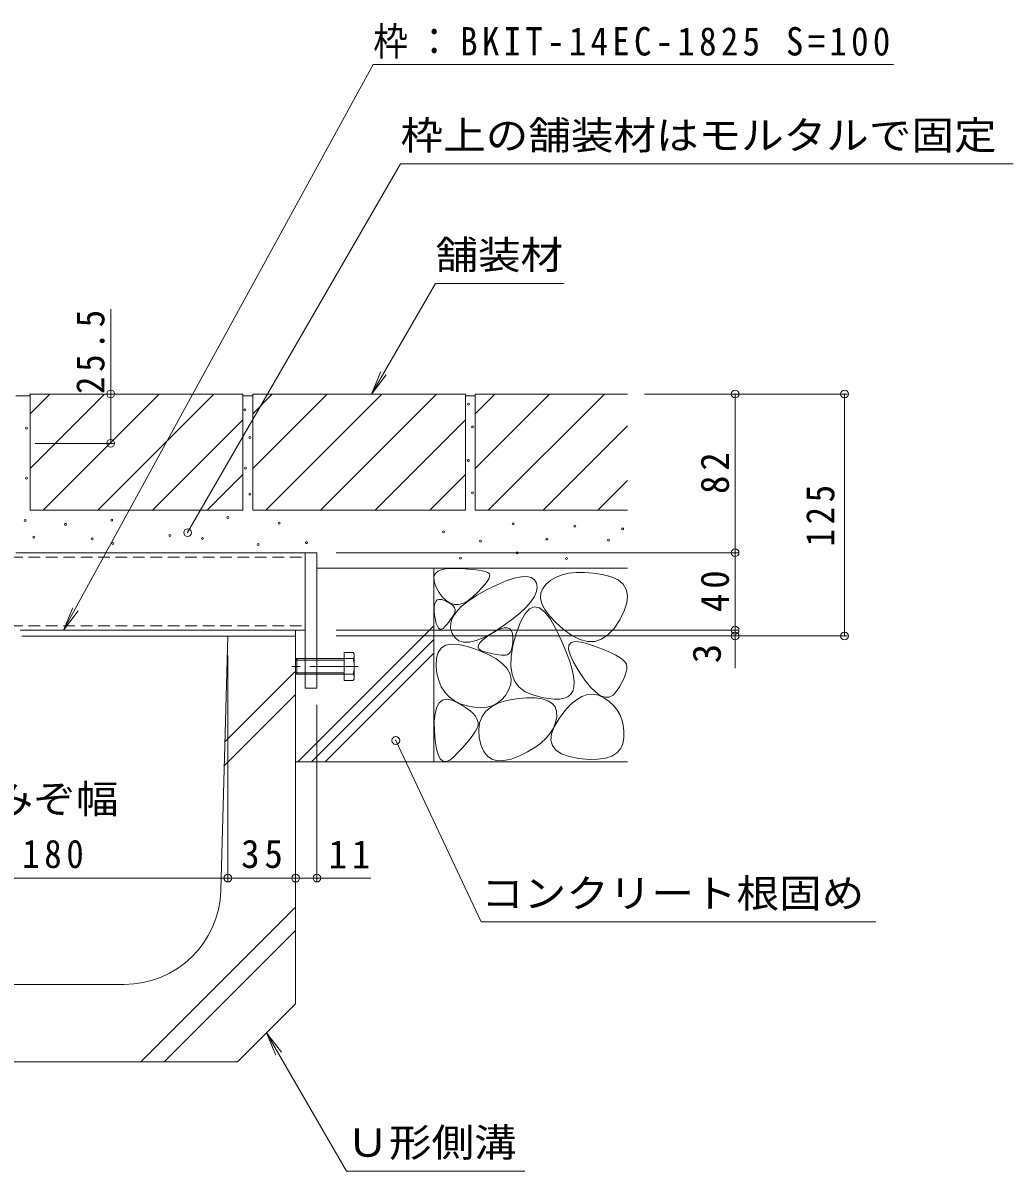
# Model space of a CAD drawing. Units: millimetres at full size, sheet at 1:5; some dimension numbers follow another scale. Extents: x -1456 to 1950, y -1351 to 1333.
# Drawn here: x 880 to 1391, y -1006 to -413 of the extents above; entities that cross this region are included whole.
import ezdxf
from ezdxf.enums import TextEntityAlignment as Align

# ---------------------------------------------------------------- set-up
doc = ezdxf.new("R2010")
doc.units = ezdxf.units.MM
doc.header["$LTSCALE"] = 5
doc.header["$PDMODE"] = 32
doc.header["$PDSIZE"] = 4
doc.linetypes.add('CHAIN1', pattern=[8, 5, -1, 1, -1])
doc.linetypes.add('DASHED1', pattern=[1.8, 1.2, -0.6])
for name, color, linetype, lineweight in [('E-3_寸法', 4, 'Continuous', 5), ('E-4_文字', 7, 'Continuous', 5), ('E-5_建具', 7, 'Continuous', 5), ('E-8_ハッチ', 7, 'Continuous', 5), ('E-9_記号', 2, 'Continuous', 5), ('E-B_衛生陶器', 134, 'Continuous', 5), ('E-E_見え係り', 7, 'Continuous', 5), ('E-F_断熱材', 6, 'Continuous', 5)]:
    doc.layers.add(name, color=color, linetype=linetype, lineweight=lineweight)
doc.styles.add('ＭＳ ゴシック', font='')
doc.styles.get('ＭＳ ゴシック').set_extended_font_data('MS Gothic')

msp = doc.modelspace()

# ---------------------------------------------------------------- linework, layer by layer
at = {"layer": 'E-3_寸法'}
msp.add_line((879.346, -729.475), (1020.834, -729.475), dxfattribs=at)
msp.add_lwpolyline([(878.596, -726.475), (1020.834, -726.475), (1020.834, -729.475)], dxfattribs=at)
at = {"layer": 'E-4_文字'}
for p, q in [((925.295, -604.457), (925.295, -560.707)), ((926.795, -604.457), (883.346, -604.457)), ((925.295, -629.957), (925.295, -604.457)), ((1305.907, -604.457), (1201.04, -604.457)), ((1247.897, -686.457), (1247.897, -604.457)), ((1304.407, -604.457), (1304.407, -729.457)), ((926.795, -629.957), (886.346, -629.957)), ((1249.397, -686.457), (1041.846, -686.457)), ((1074.283, -686.457), (1043.846, -686.457)), ((1247.897, -726.457), (1247.897, -686.457)), ((1249.397, -726.457), (1041.846, -726.457)), ((1305.907, -729.457), (1041.846, -729.457)), ((1247.897, -729.457), (1247.897, -726.457)), ((1247.897, -729.457), (1247.897, -746.036)), ((985.834, -856.051), (985.834, -739.457)), ((1020.834, -856.051), (1020.834, -764.957)), ((1031.834, -856.051), (1031.834, -764.957)), ((805.834, -854.551), (985.834, -854.551)), ((985.834, -854.551), (1020.834, -854.551)), ((1020.834, -854.551), (1031.834, -854.551)), ((1031.834, -854.551), (1059.724, -854.551))]:
    msp.add_line(p, q, dxfattribs=at)
for p in [(925.295, -604.457), (1247.897, -604.457), (1304.407, -604.457), (925.295, -629.957), (1247.897, -686.457), (1247.897, -726.457), (1247.897, -729.457), (1304.407, -729.457), (985.834, -854.551), (1020.834, -854.551), (1031.834, -854.551)]:
    msp.add_point(p, dxfattribs=at)
at = {"layer": 'E-5_建具'}
for p, q in [((965.025, -676.076), (1075.042, -485.522)), ((1075.042, -485.522), (1391.48, -485.522)), ((1060.071, -604.457), (1093.077, -547.289)), ((1093.077, -547.289), (1159.653, -547.289)), ((1060.071, -604.457), (1064.854, -592.909)), ((1060.071, -604.457), (1067.68, -594.54)), ((900.886, -726.42), (905.67, -714.871)), ((900.886, -726.42), (908.496, -716.503)), ((1072.594, -783.453), (1116.674, -877.122)), ((1116.674, -877.122), (1320.565, -877.122)), ((1005.846, -934.475), (1047.065, -1005.868)), ((1005.846, -934.475), (1010.629, -946.024)), ((1005.846, -934.475), (1013.455, -944.392)), ((1047.065, -1005.868), (1139.191, -1005.868))]:
    msp.add_line(p, q, dxfattribs=at)
msp.add_lwpolyline([(900.886, -726.42), (1060.911, -434.173), (1329.661, -434.173)], dxfattribs=at)
for p in [(965.025, -676.076), (1072.594, -783.453)]:
    msp.add_point(p, dxfattribs=at)
at = {"layer": 'E-8_ハッチ'}
for p, q in [((1031.846, -686.475), (1025.846, -686.475)), ((1025.846, -686.475), (1025.846, -756.475))]:
    msp.add_line(p, q, dxfattribs=at)
msp.add_lwpolyline([(1025.846, -756.475), (1031.846, -756.475), (1031.846, -686.475)], dxfattribs=at)
at = {"layer": 'E-9_記号'}
for p, q in [((1021.546, -741.175), (1020.846, -741.875)), ((1021.546, -741.175), (1021.546, -749.175)), ((1025.846, -741.175), (1021.546, -741.175)), ((1050.546, -741.175), (1031.846, -741.175)), ((1045.846, -737.975), (1045.846, -752.375)), ((1050.546, -737.975), (1045.846, -737.975)), ((1051.146, -751.039), (1051.146, -739.839)), ((1020.846, -741.875), (1020.846, -748.475)), ((1025.846, -741.875), (1020.846, -741.875)), ((1045.846, -741.875), (1031.846, -741.875)), ((1020.846, -748.475), (1021.546, -749.175)), ((1020.846, -748.475), (1025.846, -748.475)), ((1021.546, -749.175), (1025.846, -749.175)), ((1031.846, -748.475), (1045.846, -748.475)), ((1031.846, -749.175), (1050.546, -749.175)), ((1045.846, -752.375), (1050.546, -752.375))]:
    msp.add_line(p, q, dxfattribs=at)
at = {"layer": 'E-9_記号', "linetype": 'DASHED1'}
for p, q in [((1025.846, -741.175), (1031.846, -741.175)), ((1025.846, -741.875), (1031.846, -741.875)), ((1025.846, -748.475), (1031.846, -748.475)), ((1025.846, -749.175), (1031.846, -749.175))]:
    msp.add_line(p, q, dxfattribs=at)
at = {"layer": 'E-9_記号', "linetype": 'CHAIN1'}
msp.add_line((1053.146, -745.175), (1018.846, -745.175), dxfattribs=at)
at = {"layer": 'E-9_記号'}
for centre, radius, start, end in [((1048.77, -739.575), 2.39, 317.9749, 42.0251), ((1037.738, -745.175), 13.418, 342.65606, 17.34394), ((1048.77, -750.775), 2.39, 317.9749, 42.0251)]:
    msp.add_arc(centre, radius, start, end, dxfattribs=at)
at = {"layer": 'E-B_衛生陶器'}
for p, q in [((876.346, -686.475), (1025.846, -686.475)), ((1025.846, -686.475), (1025.846, -726.475)), ((878.596, -726.475), (1025.846, -726.475))]:
    msp.add_line(p, q, dxfattribs=at)
at = {"layer": 'E-B_衛生陶器', "linetype": 'DASHED1'}
for p, q in [((765.846, -688.775), (1025.846, -688.775)), ((765.846, -724.175), (1025.846, -724.175))]:
    msp.add_line(p, q, dxfattribs=at)
at = {"layer": 'E-E_見え係り', "color": 2}
for p, q in [((883.646, -642.907), (922.095, -604.457)), ((993.646, -604.475), (883.646, -604.475)), ((883.646, -614.622), (893.793, -604.475)), ((883.646, -604.475), (883.646, -664.475)), ((950.361, -604.475), (890.361, -664.475)), ((918.646, -664.475), (978.646, -604.475)), ((993.646, -604.475), (993.646, -664.475)), ((1108.646, -604.475), (998.646, -604.475)), ((998.646, -614.622), (1008.793, -604.475)), ((1037.077, -604.475), (998.646, -642.907)), ((998.646, -604.475), (998.646, -664.475)), ((1065.361, -604.475), (1005.361, -664.475)), ((1033.646, -664.475), (1093.646, -604.475)), ((1108.646, -604.475), (1108.646, -664.475)), ((1113.646, -614.622), (1123.793, -604.475)), ((1113.646, -604.475), (1113.646, -664.475)), ((1192.246, -604.475), (1113.646, -604.475)), ((1113.646, -642.907), (1152.077, -604.475)), ((1180.361, -604.475), (1120.361, -664.475)), ((883.646, -605.475), (876.346, -605.475)), ((993.646, -605.475), (998.646, -605.475)), ((1108.646, -605.475), (1113.646, -605.475)), ((946.93, -664.475), (993.646, -617.759)), ((1061.93, -664.475), (1108.646, -617.759)), ((1192.246, -620.875), (1148.646, -664.475)), ((975.214, -664.475), (993.646, -646.044)), ((1090.214, -664.475), (1108.646, -646.044)), ((1192.246, -649.159), (1176.93, -664.475)), ((993.646, -664.475), (883.646, -664.475)), ((1108.646, -664.475), (998.646, -664.475)), ((1113.646, -664.475), (1192.246, -664.475)), ((1031.846, -694.475), (1192.246, -694.475)), ((1092.246, -694.475), (1092.246, -794.475)), ((1022.009, -794.475), (1092.246, -724.239)), ((1029.08, -794.475), (1092.246, -731.31)), ((1036.151, -794.475), (1092.246, -738.381)), ((1020.834, -794.475), (1192.246, -794.475))]:
    msp.add_line(p, q, dxfattribs=at)
for points in [[(1120.767, -697.173), (1121.092, -697.84), (1121.029, -698.741), (1120.578, -699.876), (1119.74, -701.244), (1118.514, -702.846), (1116.901, -704.681), (1114.9, -706.75), (1112.511, -709.053), (1109.973, -711.128), (1107.522, -712.517), (1105.158, -713.218), (1102.883, -713.232), (1100.694, -712.559), (1098.594, -711.199), (1096.581, -709.152), (1094.655, -706.417), (1093.138, -703.539), (1092.349, -701.058), (1092.288, -698.976), (1092.956, -697.291), (1094.352, -696.006), (1096.477, -695.118), (1099.33, -694.629), (1102.911, -694.537), (1106.643, -694.673), (1109.946, -694.864), (1112.82, -695.111), (1115.267, -695.412), (1117.284, -695.769), (1118.874, -696.182), (1120.035, -696.65)], [(1145.298, -702.091), (1145.691, -704.216), (1145.337, -706.537), (1144.233, -709.052), (1142.382, -711.763), (1139.781, -714.668), (1136.433, -717.769), (1132.335, -721.064), (1127.49, -724.555), (1122.519, -727.75), (1118.049, -730.159), (1114.077, -731.782), (1110.606, -732.619), (1107.633, -732.67), (1105.161, -731.935), (1103.187, -730.414), (1101.714, -728.107), (1100.921, -725.393), (1100.991, -722.653), (1101.923, -719.885), (1103.718, -717.091), (1106.375, -714.269), (1109.895, -711.421), (1114.277, -708.545), (1119.522, -705.643), (1124.891, -703.036), (1129.647, -701.047), (1133.789, -699.676), (1137.318, -698.923), (1140.233, -698.788), (1142.535, -699.271), (1144.223, -700.372)], [(1159.218, -726.091), (1163.556, -729.258), (1167.693, -731.344), (1171.626, -732.348), (1175.358, -732.271), (1178.886, -731.112), (1182.213, -728.872), (1185.336, -725.55), (1188.258, -721.147), (1190.586, -716.454), (1191.933, -712.264), (1192.296, -708.576), (1191.678, -705.391), (1190.076, -702.708), (1187.493, -700.528), (1183.926, -698.85), (1179.378, -697.675), (1174.514, -696.944), (1170.003, -696.598), (1165.844, -696.638), (1162.038, -697.063), (1158.584, -697.874), (1155.483, -699.07), (1152.734, -700.652), (1150.338, -702.619), (1148.534, -704.876), (1147.563, -707.326), (1147.424, -709.97), (1148.118, -712.807), (1149.644, -715.838), (1152.003, -719.062), (1155.194, -722.48)], [(1103.154, -717.088), (1102.798, -717.849), (1102.36, -718.662), (1101.839, -719.526), (1101.235, -720.44), (1100.549, -721.406), (1099.78, -722.423), (1098.927, -723.492), (1097.993, -724.611), (1097.055, -725.521), (1096.195, -725.96), (1095.413, -725.928), (1094.707, -725.426), (1094.079, -724.452), (1093.529, -723.009), (1093.056, -721.094), (1092.66, -718.709), (1092.428, -716.298), (1092.447, -714.308), (1092.716, -712.737), (1093.236, -711.587), (1094.006, -710.856), (1095.027, -710.546), (1096.299, -710.656), (1097.821, -711.186), (1099.345, -711.925), (1100.625, -712.664), (1101.659, -713.403), (1102.448, -714.141), (1102.993, -714.878), (1103.291, -715.615), (1103.345, -716.352)], [(1164.026, -757.947), (1164.648, -755.843), (1164.785, -753.207), (1164.438, -750.036), (1163.606, -746.331), (1162.29, -742.092), (1160.489, -737.319), (1158.204, -732.012), (1155.434, -726.171), (1152.476, -720.857), (1149.626, -717.132), (1146.884, -714.995), (1144.25, -714.447), (1141.724, -715.487), (1139.306, -718.116), (1136.996, -722.333), (1134.794, -728.139), (1133.049, -734.41), (1132.109, -740.025), (1131.975, -744.982), (1132.646, -749.283), (1134.123, -752.926), (1136.405, -755.913), (1139.493, -758.242), (1143.386, -759.914), (1147.467, -761.06), (1151.12, -761.808), (1154.343, -762.158), (1157.138, -762.111), (1159.503, -761.666), (1161.44, -760.824), (1162.947, -759.584)], [(1129.222, -739.38), (1128.172, -739.38), (1127.02, -739.312), (1125.766, -739.178), (1124.411, -738.978), (1122.954, -738.71), (1121.395, -738.376), (1119.735, -737.975), (1117.973, -737.508), (1116.447, -736.926), (1115.495, -736.184), (1115.118, -735.28), (1115.314, -734.216), (1116.085, -732.99), (1117.43, -731.604), (1119.349, -730.057), (1121.842, -728.348), (1124.451, -726.812), (1126.716, -725.782), (1128.637, -725.257), (1130.215, -725.239), (1131.449, -725.725), (1132.34, -726.718), (1132.888, -728.216), (1133.091, -730.221), (1133.059, -732.339), (1132.898, -734.179), (1132.607, -735.74), (1132.188, -737.024), (1131.64, -738.03), (1130.963, -738.758), (1130.157, -739.208)], [(1130.898, -757.387), (1129.198, -760.151), (1127.22, -762.418), (1124.962, -764.189), (1122.426, -765.463), (1119.61, -766.241), (1116.516, -766.522), (1113.142, -766.307), (1109.49, -765.595), (1105.92, -764.43), (1102.797, -762.856), (1100.118, -760.872), (1097.886, -758.479), (1096.098, -755.676), (1094.757, -752.464), (1093.86, -748.842), (1093.41, -744.811), (1093.545, -740.976), (1094.406, -737.944), (1095.993, -735.714), (1098.306, -734.287), (1101.345, -733.662), (1105.11, -733.84), (1109.601, -734.82), (1114.818, -736.603), (1119.951, -738.839), (1124.193, -741.178), (1127.541, -743.621), (1129.998, -746.167), (1131.561, -748.817), (1132.233, -751.57), (1132.011, -754.427)], [(1191.769, -744.104), (1191.991, -745.247), (1191.965, -746.561), (1191.688, -748.047), (1191.162, -749.704), (1190.387, -751.531), (1189.362, -753.53), (1188.088, -755.701), (1186.564, -758.042), (1184.818, -760.004), (1182.876, -761.034), (1180.737, -761.133), (1178.403, -760.302), (1175.873, -758.539), (1173.147, -755.845), (1170.225, -752.22), (1167.107, -747.664), (1164.374, -743.052), (1162.608, -739.261), (1161.809, -736.289), (1161.976, -734.137), (1163.11, -732.804), (1165.21, -732.292), (1168.277, -732.599), (1172.311, -733.726), (1176.567, -735.233), (1180.302, -736.68), (1183.516, -738.067), (1186.209, -739.394), (1188.381, -740.662), (1190.031, -741.869), (1191.161, -743.017)], [(1114.614, -777.135), (1113.739, -778.65), (1112.682, -780.257), (1111.444, -781.955), (1110.025, -783.744), (1108.424, -785.624), (1106.643, -787.595), (1104.681, -789.658), (1102.538, -791.811), (1100.427, -793.529), (1098.562, -794.284), (1096.944, -794.076), (1095.571, -792.905), (1094.445, -790.771), (1093.564, -787.675), (1092.93, -783.615), (1092.542, -778.593), (1092.498, -773.548), (1092.899, -769.42), (1093.743, -766.21), (1095.031, -763.917), (1096.762, -762.541), (1098.937, -762.082), (1101.556, -762.541), (1104.619, -763.917), (1107.649, -765.728), (1110.17, -767.494), (1112.182, -769.215), (1113.686, -770.89), (1114.681, -772.52), (1115.168, -774.104), (1115.146, -775.642)], [(1155.706, -771.227), (1155.123, -774.176), (1154.019, -777.004), (1152.393, -779.709), (1150.247, -782.292), (1147.58, -784.752), (1144.391, -787.09), (1140.682, -789.306), (1136.452, -791.4), (1132.198, -793.033), (1128.42, -793.868), (1125.117, -793.903), (1122.289, -793.14), (1119.936, -791.577), (1118.058, -789.216), (1116.655, -786.056), (1115.728, -782.097), (1115.425, -777.968), (1115.896, -774.298), (1117.141, -771.088), (1119.161, -768.337), (1121.955, -766.045), (1125.523, -764.212), (1129.865, -762.838), (1134.982, -761.924), (1140.121, -761.469), (1144.532, -761.478), (1148.215, -761.948), (1151.17, -762.879), (1153.396, -764.273), (1154.894, -766.129), (1155.664, -768.447)], [(1190.418, -781.963), (1189.866, -785.123), (1188.645, -787.765), (1186.752, -789.887), (1184.19, -791.491), (1180.956, -792.575), (1177.053, -793.141), (1172.478, -793.187), (1167.234, -792.715), (1162.191, -791.753), (1158.222, -790.333), (1155.327, -788.453), (1153.506, -786.115), (1152.759, -783.317), (1153.086, -780.061), (1154.487, -776.345), (1156.962, -772.171), (1159.959, -768.149), (1162.929, -764.893), (1165.869, -762.401), (1168.782, -760.675), (1171.665, -759.713), (1174.521, -759.517), (1177.347, -760.085), (1180.146, -761.419), (1182.742, -763.241), (1184.964, -765.277), (1186.81, -767.525), (1188.282, -769.987), (1189.378, -772.661), (1190.1, -775.549), (1190.446, -778.649)]]:
    msp.add_lwpolyline(points, close=True, dxfattribs=at)
at = {"layer": 'E-E_見え係り'}
for centre in [(1110.208, -609.711), (994.617, -612.58), (881.772, -622.149), (1112.263, -621.49), (997.174, -626.884), (1110.071, -638.746), (994.922, -642.771), (881.781, -647.927), (997.235, -656.223), (1112.263, -655.455), (881.093, -669.841), (925.808, -669.647), (985.815, -668.292), (901.999, -671.776), (1012.335, -671.196), (1097.168, -675.599), (1133.172, -671.534), (1165.082, -672.721), (1189.792, -674.148), (885.545, -678.358), (915.742, -679.326), (926.389, -681.648), (955.812, -677.583), (972.652, -679.132), (1001.495, -682.229), (1026.466, -681.261), (1116.331, -680.535), (1150.594, -679.374), (1182.533, -679.955), (1135.266, -686.556), (1106.064, -689.296), (1160.818, -689.459)]:
    msp.add_circle(centre, 0.5, dxfattribs=at)
at = {"layer": 'E-F_断熱材'}
for p, q in [((982.196, -860.863), (985.846, -729.475)), ((985.846, -729.475), (1020.846, -729.475)), ((1020.846, -919.475), (1020.846, -729.475)), ((1020.446, -748.059), (984.326, -784.179)), ((1020.846, -759.68), (983.983, -796.543)), ((1020.846, -869.501), (940.872, -949.475)), ((1020.846, -881.522), (952.892, -949.475)), ((932.215, -909.475), (859.476, -909.475)), ((990.846, -949.475), (1020.846, -919.475)), ((800.846, -949.475), (990.846, -949.475))]:
    msp.add_line(p, q, dxfattribs=at)
msp.add_arc((932.215, -859.475), 50, 270, 358.40886, dxfattribs=at)

# ---------------------------------------------------------------- texts
at = {"layer": 'E-4_文字', "color": 2, "style": 'ＭＳ ゴシック'}
msp.add_text('3', height=14.66, rotation=90, dxfattribs=at).set_placement((1244.897, -743.513), align=Align.BOTTOM_LEFT)
at = {"layer": 'E-4_文字', "color": 2, "style": 'ＭＳ ゴシック', "width": 1.1}
msp.add_text('みぞ幅', height=14.66, dxfattribs=at).set_placement((863.334, -825.412), align=Align.BOTTOM_LEFT)
at = {"layer": 'E-4_文字', "color": 2, "char_height": 14.66, "attachment_point": 7, "rotation": 90, "style": 'ＭＳ ゴシック'}
for s, insert in [('\\T1.28;\\W0.9;25.5', (922.295, -604.457)), ('\\T1.27;\\W0.95;82', (1244.897, -656.082)), ('\\T1.27;\\W0.9;125', (1299.407, -683.207)), ('\\T1.27;\\W0.95;40', (1244.897, -717.082))]:
    msp.add_mtext(s, dxfattribs=dict(at, insert=insert))
at = {"layer": 'E-4_文字', "color": 2, "char_height": 14.66, "attachment_point": 7, "style": 'ＭＳ ゴシック'}
for s, insert in [('\\T1.27;\\W0.9;180', (879.584, -849.551)), ('\\T1.27;\\W0.95;35', (992.709, -849.551)), ('\\T1.27;\\W0.95;11', (1037.884, -849.551))]:
    msp.add_mtext(s, dxfattribs=dict(at, insert=insert))
at = {"layer": 'E-5_建具', "color": 2, "style": 'ＭＳ ゴシック', "width": 1.1}
for s, p in [('枠上の舗装材はモルタルで固定', (1075.042, -482.522)), ('舗装材', (1093.077, -544.289)), ('コンクリート根固め', (1116.674, -874.122)), ('Ｕ形側溝', (1047.065, -1002.868))]:
    msp.add_text(s, height=14.66, dxfattribs=at).set_placement(p, align=Align.BOTTOM_LEFT)
at = {"layer": 'E-5_建具', "color": 2, "insert": (1060.911, -431.173), "char_height": 14.66, "attachment_point": 7, "style": 'ＭＳ ゴシック'}
msp.add_mtext('\\T1.25;\\W0.9;枠：BKIT-14EC-1825\\~S=100', dxfattribs=at)

doc.saveas('drawing.dxf')
